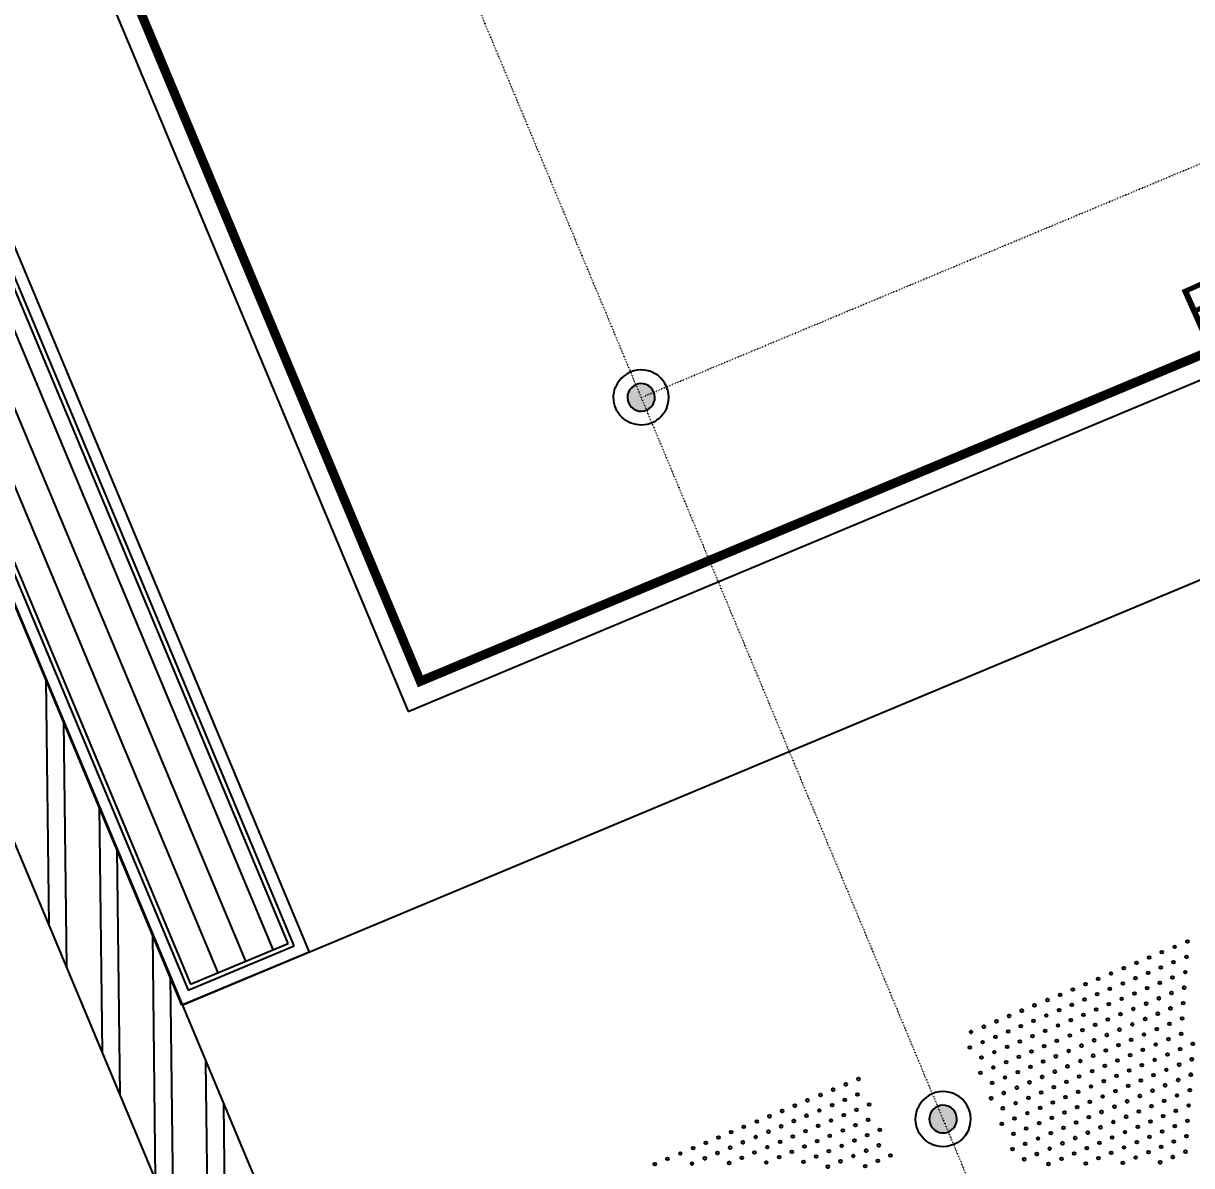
# Model space of a CAD drawing. Header units: millimetres. Extents: x 712803 to 922331, y -1382701 to -1225629.
# Drawn here: x 784806 to 787346, y -1315392 to -1312909 of the extents above; entities that cross this region are included whole.
import ezdxf
from ezdxf.enums import TextEntityAlignment as Align

# ---------------------------------------------------------------- set-up
doc = ezdxf.new("R2010")
doc.units = ezdxf.units.MM
doc.header["$LTSCALE"] = 10
doc.header["$MEASUREMENT"] = 0
for name, pattern in [('ACAD_ISO05W100', [33, 24, -3, 0, -3, 0, -3]), ('ACAD_ISO07W100', [3, 0, -3]), ('CENTER', [50.8, 31.75, -6.35, 6.35, -6.35])]:
    doc.linetypes.add(name, pattern=pattern)
for name, color, linetype in [('I—平顶—分格线', 8, 'Continuous'), ('I—平顶—喷淋', 21, 'Continuous'), ('I—平顶—填充01(线状)', 8, 'Continuous'), ('I—平顶—暖通', 144, 'Continuous'), ('I—平顶—消防设施', 10, 'Continuous'), ('I—平顶—设备定位尺寸标注', 232, 'Continuous'), ('I—平顶—造型', 122, 'Continuous'), ('I—装饰—尺寸标注', 232, 'Continuous'), ('TSC_lighting', 52, 'Continuous')]:
    doc.layers.add(name, color=color, linetype=linetype)
doc.styles.add('ARIAL', font='arial.ttf')
doc.dimstyles.new('XD30', dxfattribs={"dimscale": 30, "dimtxt": 2.5, "dimasz": 1, "dimexe": 1, "dimexo": 1, "dimgap": 0.8, "dimtad": 1, "dimdec": 0, "dimrnd": 5, "dimdsep": 46, "dimtxsty": 'ARIAL', "dimblk1": 'ARCHTICK', "dimblk2": 'ARCHTICK', "dimsah": 1, "dimcen": -0.9, "dimdle": 1, "dimclrd": 256, "dimclre": 256, "dimclrt": 40, "dimaunit": 1, "dimadec": 0, "dimazin": 0, "dimtfac": 0.35, "dimtdec": 0, "dimtix": 1, "dimtmove": 2, "dimatfit": 3, "dimldrblk": 'ARCHTICK', "dimfxl": 0, "dimtvp": 0.8, "dimtolj": 1, "dimtzin": 0, "dimarcsym": 0})

# ---------------------------------------------------------------- blocks, each defined once
blk = doc.blocks.new('RI-DL01sw')
at = {"layer": 'TSC_lighting', "const_width": 16.5}
blk.add_lwpolyline([(82.5, 0, 0.414214), (0, 82.5, 0.414214), (-82.5, 0, 0.414214), (0, -82.5, 0.414214)], format="xyb", close=True, dxfattribs=at)
at = {"layer": 'TSC_lighting', "const_width": 8.25}
for points in [[(0, -82.5), (0, 82.5)], [(82.5, 0), (-82.5, 0)]]:
    blk.add_lwpolyline(points, dxfattribs=at)
at = {"layer": 'TSC_lighting', "style": 'ARIAL'}
blk.add_text('RI-DL01sw', height=100, dxfattribs=at).set_placement((0, -280.2), align=Align.MIDDLE_CENTER)
blk.add_text('RI-DL01sw', height=100, dxfattribs=at).set_placement((0, -280.2), align=Align.MIDDLE_CENTER)
blk = doc.blocks.new('上下喷1111')
h = blk.add_hatch(color=256)
h.dxf.hatch_style = 1
edge = h.paths.add_edge_path()
edge.add_arc((0, 0), 0.5, 0, 180)
edge.add_arc((0, 0), 0.5, 180, 360)
at = {"elevation": 0}
for points in [[(-1, 0, -1), (1, 0, 0.084041)], [(-1, 0, 1), (1, 0, -0.084041)]]:
    blk.add_lwpolyline(points, format="xyb", dxfattribs=at)
blk.add_lwpolyline([(0.5, 0, 1), (-0.5, 0, 1)], format="xyb", close=True, dxfattribs=at)
blk = doc.blocks.new('_ArchTick')
at = {"color": 0, "linetype": 'ByBlock', "const_width": 0.15}
blk.add_lwpolyline([(-0.5, -0.5), (0.5, 0.5)], dxfattribs=at)
blk = doc.blocks.new('*D1586')
at = {"layer": 'Defpoints', "color": 0, "ltscale": 50, "transparency": 16777216}
for p in [(712802.6, -1325596.1, 277.1), (794966.1, -1327810.6, 276.8), (794557.8, -1327981.3)]:
    blk.add_point(p, dxfattribs=at)
at = {"layer": 'I—装饰—尺寸标注', "lineweight": -2, "ltscale": 50, "transparency": 16777216}
for p, q in [((781534.8, -1296829.9), (794569.3, -1328009)), ((781408, -1296915.4), (781574.1, -1296846)), ((794673.4, -1327932.9), (794530.1, -1327992.9))]:
    blk.add_line(p, q, dxfattribs=at)
at = {"layer": 'I—装饰—尺寸标注', "lineweight": -2, "ltscale": 50, "transparency": 16777216, "xscale": 30, "yscale": 30, "zscale": 30}
for p, rotation in [((781546.4, -1296857.5), 112.6875065896419), ((794557.8, -1327981.3), 292.6875065896419)]:
    blk.add_blockref('_ArchTick', p, dxfattribs=dict(at, rotation=rotation))
at = {"layer": 'I—装饰—尺寸标注', "color": 40, "ltscale": 50, "transparency": 16777216, "insert": (788109.6, -1312395.4), "char_height": 75, "attachment_point": 5, "rotation": 292.6875, "style": 'ARIAL'}
blk.add_mtext('\\A1;33735', dxfattribs=at)
blk = doc.blocks.new('30-1')
at = {"layer": 'I—平顶—分格线'}
for centre in [(-1370, -55.6), (-1340, -55.6), (-1310, -55.6), (-1280, -55.6), (-1250, -55.6), (-1220, -55.6), (-1190, -55.6), (-1160, -55.6), (-1130, -55.6), (-1100, -55.6), (-1070, -55.6), (-1040, -55.6), (-1010, -55.6), (-980, -55.6), (-950, -55.6), (-920, -55.6), (-890, -55.6), (-860, -55.6), (-500, -55.6), (-470, -55.6), (-440, -55.6), (-410, -55.6), (-380, -55.6), (-350, -55.6), (-320, -55.6), (-290, -55.6), (-260, -55.6), (-230, -55.6), (-200, -55.6), (-170, -55.6), (-140, -55.6), (-110, -55.6), (-80, -55.6), (-50, -55.6), (-20, -55.6), (-1385, -85.6), (-1355, -85.6), (-1325, -85.6), (-1295, -85.6), (-1265, -85.6), (-1235, -85.6), (-1205, -85.6), (-1175, -85.6), (-1145, -85.6), (-1115, -85.6), (-1085, -85.6), (-1055, -85.6), (-1025, -85.6), (-995, -85.6), (-965, -85.6), (-935, -85.6), (-905, -85.6), (-875, -85.6), (-425, -85.6), (-395, -85.6), (-365, -85.6), (-335, -85.6), (-305, -85.6), (-275, -85.6), (-245, -85.6), (-215, -85.6), (-185, -85.6), (-155, -85.6), (-125, -85.6), (-95, -85.6), (-65, -85.6), (-35, -85.6), (-1370, -115.6), (-1340, -115.6), (-1310, -115.6), (-1280, -115.6), (-1250, -115.6), (-1220, -115.6), (-1190, -115.6), (-1160, -115.6), (-1130, -115.6), (-1100, -115.6), (-1070, -115.6), (-1040, -115.6), (-1010, -115.6), (-980, -115.6), (-950, -115.6), (-920, -115.6), (-890, -115.6), (-350, -115.6), (-320, -115.6), (-290, -115.6), (-260, -115.6), (-230, -115.6), (-200, -115.6), (-170, -115.6), (-140, -115.6), (-110, -115.6), (-80, -115.6), (-50, -115.6), (-20, -115.6), (-1385, -145.6), (-1355, -145.6), (-1325, -145.6), (-1295, -145.6), (-1265, -145.6), (-1235, -145.6), (-1205, -145.6), (-1175, -145.6), (-1145, -145.6), (-1115, -145.6), (-1085, -145.6), (-1055, -145.6), (-1025, -145.6), (-995, -145.6), (-965, -145.6), (-935, -145.6), (-905, -145.6), (-275, -145.6), (-245, -145.6), (-215, -145.6), (-185, -145.6), (-155, -145.6), (-125, -145.6), (-95, -145.6), (-65, -145.6), (-35, -145.6), (-1370, -175.6), (-1340, -175.6), (-1310, -175.6), (-1280, -175.6), (-1250, -175.6), (-1220, -175.6), (-1190, -175.6), (-1160, -175.6), (-1130, -175.6), (-1100, -175.6), (-1070, -175.6), (-1040, -175.6), (-1010, -175.6), (-980, -175.6), (-950, -175.6), (-920, -175.6), (-200, -175.6), (-170, -175.6), (-140, -175.6), (-110, -175.6), (-80, -175.6), (-50, -175.6), (-20, -175.6), (-1385, -205.6), (-1355, -205.6), (-1325, -205.6), (-1295, -205.6), (-1265, -205.6), (-1235, -205.6), (-1205, -205.6), (-1175, -205.6), (-1145, -205.6), (-1115, -205.6), (-1085, -205.6), (-1055, -205.6), (-1025, -205.6), (-995, -205.6), (-965, -205.6), (-935, -205.6), (-155, -205.6), (-125, -205.6), (-95, -205.6), (-65, -205.6), (-35, -205.6), (-1370, -235.6), (-1340, -235.6), (-1310, -235.6), (-1280, -235.6), (-1250, -235.6), (-1220, -235.6), (-1190, -235.6), (-1160, -235.6), (-1130, -235.6), (-1100, -235.6), (-1070, -235.6), (-1040, -235.6), (-1010, -235.6), (-980, -235.6), (-950, -235.6), (-80, -235.6), (-50, -235.6), (-20, -235.6), (-1385, -265.6), (-1355, -265.6), (-1325, -265.6), (-1295, -265.6), (-1265, -265.6), (-1235, -265.6), (-1205, -265.6), (-1175, -265.6), (-1145, -265.6), (-1115, -265.6), (-1085, -265.6), (-1055, -265.6), (-1025, -265.6), (-995, -265.6), (-965, -265.6), (-935, -265.6), (-1370, -295.6), (-1340, -295.6), (-1310, -295.6), (-1280, -295.6), (-1250, -295.6), (-1220, -295.6), (-1190, -295.6), (-1160, -295.6), (-1130, -295.6), (-1100, -295.6), (-1070, -295.6), (-1040, -295.6), (-1010, -295.6), (-980, -295.6), (-950, -295.6), (-1385, -325.6), (-1355, -325.6), (-1325, -325.6), (-1295, -325.6), (-1265, -325.6), (-1235, -325.6), (-1205, -325.6), (-1175, -325.6), (-1145, -325.6), (-1115, -325.6), (-1085, -325.6), (-1055, -325.6), (-1025, -325.6), (-995, -325.6), (-965, -325.6), (-1370, -355.6), (-1340, -355.6), (-1310, -355.6), (-1280, -355.6), (-1250, -355.6), (-1220, -355.6), (-1190, -355.6), (-1160, -355.6), (-1130, -355.6), (-1100, -355.6), (-1070, -355.6), (-1040, -355.6), (-1010, -355.6), (-980, -355.6), (-1325, -385.6), (-1295, -385.6), (-1265, -385.6), (-1235, -385.6), (-1205, -385.6), (-1175, -385.6), (-1145, -385.6), (-1115, -385.6), (-1085, -385.6), (-1055, -385.6), (-1025, -385.6), (-995, -385.6), (-1250, -415.6), (-1220, -415.6), (-1190, -415.6), (-1160, -415.6), (-1130, -415.6), (-1100, -415.6), (-1070, -415.6), (-1040, -415.6), (-1010, -415.6), (-1175, -445.6), (-1145, -445.6), (-1115, -445.6), (-1085, -445.6), (-1055, -445.6), (-1025, -445.6), (-1100, -475.6), (-1070, -475.6), (-1040, -475.6)]:
    blk.add_circle(centre, 3, dxfattribs=at)

msp = doc.modelspace()

# ---------------------------------------------------------------- hatches: boundary and pattern name
at = {"layer": 'I—平顶—填充01(线状)'}
h = msp.add_hatch(dxfattribs=at)
h.set_pattern_fill('ANSI32', color=256, scale=300, angle=23)
h.set_pattern_definition([(90.69066, (779074.36, -1301389.27), (-112.4918, -1.3561), []), (90.69066, (779111.4, -1301351.33), (-112.4918, -1.3561), [])])
h.paths.add_polyline_path([(785452.9, -1315763.1), (785268.6, -1315840.2), (781331.2, -1306425.3), (781515.7, -1306348.2)])
h.paths.add_polyline_path([(790859.5, -1313502.7), (791044.2, -1313425.5), (787476.5, -1304892.6), (787292.9, -1304969.4)])
h.paths.add_polyline_path([(778886, -1300055.9), (778701.6, -1300133), (776757, -1295482), (776940.6, -1295405.2)])

# ---------------------------------------------------------------- linework, layer by layer
at = {"layer": 'I—平顶—暖通', "elevation": 0}
for points in [[(778923.7, -1287820.8), (779704.9, -1289689.2), (776417.1, -1294088.2), (785164.7, -1315011.1), (785395.3, -1314914.7), (776702.8, -1294123.5), (779990.6, -1289724.5), (779154.4, -1287724.3)], [(778936.8, -1287826.1), (779716.3, -1289690.6), (776428.5, -1294089.6), (785170, -1314998), (785382.2, -1314909.3), (776691.4, -1294122.1), (779979.2, -1289723.1), (779149, -1287737.4)]]:
    msp.add_lwpolyline(points, close=True, dxfattribs=at)
for points in [[(785349.9, -1314922.8), (776651.4, -1294117.2), (779939.2, -1289718.1), (779116.7, -1287750.9)], [(785290, -1314947.9), (776577.1, -1294108), (779864.9, -1289709), (779056.8, -1287776)], [(785230, -1314972.9), (776502.8, -1294098.8), (779790.6, -1289699.8), (778996.8, -1287801)]]:
    msp.add_lwpolyline(points, dxfattribs=at)
at = {"layer": 'I—平顶—消防设施', "linetype": 'ACAD_ISO05W100', "extrusion": (0.000109945, 4.5974e-05, 1), "const_width": 20, "elevation": 26.2}
msp.add_lwpolyline([(791056.1, -1314467.2), (786000.5, -1316581.6)], dxfattribs=at)
at = {"layer": 'I—平顶—设备定位尺寸标注', "color": 8, "linetype": 'ACAD_ISO07W100', "ltscale": 0.02}
msp.add_line((786154.1, -1313720.5, 0), (788922.2, -1312563.2), dxfattribs=at)
msp.add_lwpolyline([(778884, -1296344.1), (786972.8, -1315691.3)], dxfattribs=at)
at = {"layer": 'I—平顶—造型'}
msp.add_line((785153, -1315043.1), (790558.6, -1312783.1), dxfattribs=at)
at = {"layer": 'I—平顶—造型', "elevation": 0}
for points in [[(779518.5, -1287490.8), (780477.3, -1289784.1), (777188.5, -1294183.6), (785642.7, -1314404.8), (789757.5, -1312684.4), (782447.6, -1295200.2), (786594.2, -1289652.2), (797039.4, -1285285.3), (797689.7, -1283700.4), (807516.1, -1279592.1), (808969.9, -1280188.7), (809717.1, -1279876.4), (808097.1, -1276001.5), (794889.2, -1281523.5), (793312.7, -1280876.5)], [(778891.9, -1287807), (779167.8, -1287691.6), (780019.2, -1289728), (776731.4, -1294127), (785428, -1314928.1), (785151.2, -1315043.8), (776388.5, -1294084.7), (779676.3, -1289685.7), (778884.2, -1287788.5)]]:
    msp.add_lwpolyline(points, dxfattribs=at)
at = {"layer": 'I—平顶—造型'}
msp.add_lwpolyline([(785452.9, -1315763.1), (785268.6, -1315840.2), (781331.2, -1306425.3), (781515.7, -1306348.2)], close=True, dxfattribs=at)
at = {"layer": 'I—平顶—造型', "extrusion": (0.000109945, 4.5974e-05, 1), "elevation": 26.2}
msp.add_lwpolyline([(791089.6, -1314547.2), (786033.9, -1316661.5)], dxfattribs=at)
at = {"layer": 'TSC_lighting', "linetype": 'CENTER', "ltscale": 0.01, "const_width": 20, "elevation": 0}
msp.add_lwpolyline([(791064.2, -1275701.3), (793237.8, -1280899.8), (794889.4, -1281577.6), (808070.2, -1276066.9), (809651.7, -1279849.5), (808969.7, -1280134.6), (807516, -1279538), (797651.3, -1283662.3), (797001, -1285247.1), (786562.3, -1289611.3), (782390.5, -1295193.1), (789692.1, -1312657.6), (785669.5, -1314339.4), (777245.6, -1294190.6), (780534.4, -1289791.2), (779564.6, -1287471.5)], dxfattribs=at)

# ---------------------------------------------------------------- block references
at = {"layer": 'I—平顶—分格线', "extrusion": (0.000109945, 4.5974e-05, 1), "rotation": 22.69420997310895}
for p in [(788109.1, -1314522, 26.2), (786619.2, -1315145.1, 26.2)]:
    msp.add_blockref('30-1', p, dxfattribs=at)
at = {"layer": 'I—平顶—喷淋', "extrusion": (7.41388e-10, -1.4776e-08, 1), "xscale": 60.00000000000065, "yscale": 60.00000000000065, "zscale": 60.00000000000065, "rotation": 158.1416134251435}
msp.add_blockref('上下喷1111', (786149.6, -1313722.3, 0), dxfattribs=at)
at = {"layer": 'I—平顶—喷淋', "extrusion": (0.000109946, 4.59592e-05, 1), "xscale": 60.0000000000008, "yscale": 60.0000000000008, "zscale": 60.0000000000008, "rotation": 158.1453511704839}
msp.add_blockref('上下喷1111', (786806, -1315291.2, 26), dxfattribs=at)
at = {"layer": 'TSC_lighting', "rotation": 24}
msp.add_blockref('RI-DL01sw', (787535.9, -1313142.8, 0), dxfattribs=at)

# ---------------------------------------------------------------- dimensions: what is measured, and where the dimension line sits
at = {"layer": 'I—装饰—尺寸标注', "color": 6, "ltscale": 50}
dim = msp.add_linear_dim(base=(794557.8, -1327981.3, -277.1), p1=(712802.6, -1325596.1), p2=(794966.1, -1327810.6, -0.3), angle=292.6875, dimstyle='XD30', dxfattribs=at)
dim.commit()
dim.dimension.update_dxf_attribs({"geometry": '*D1586', "text_midpoint": (788109.6, -1312395.4, -277.1)})

doc.saveas('drawing.dxf')
